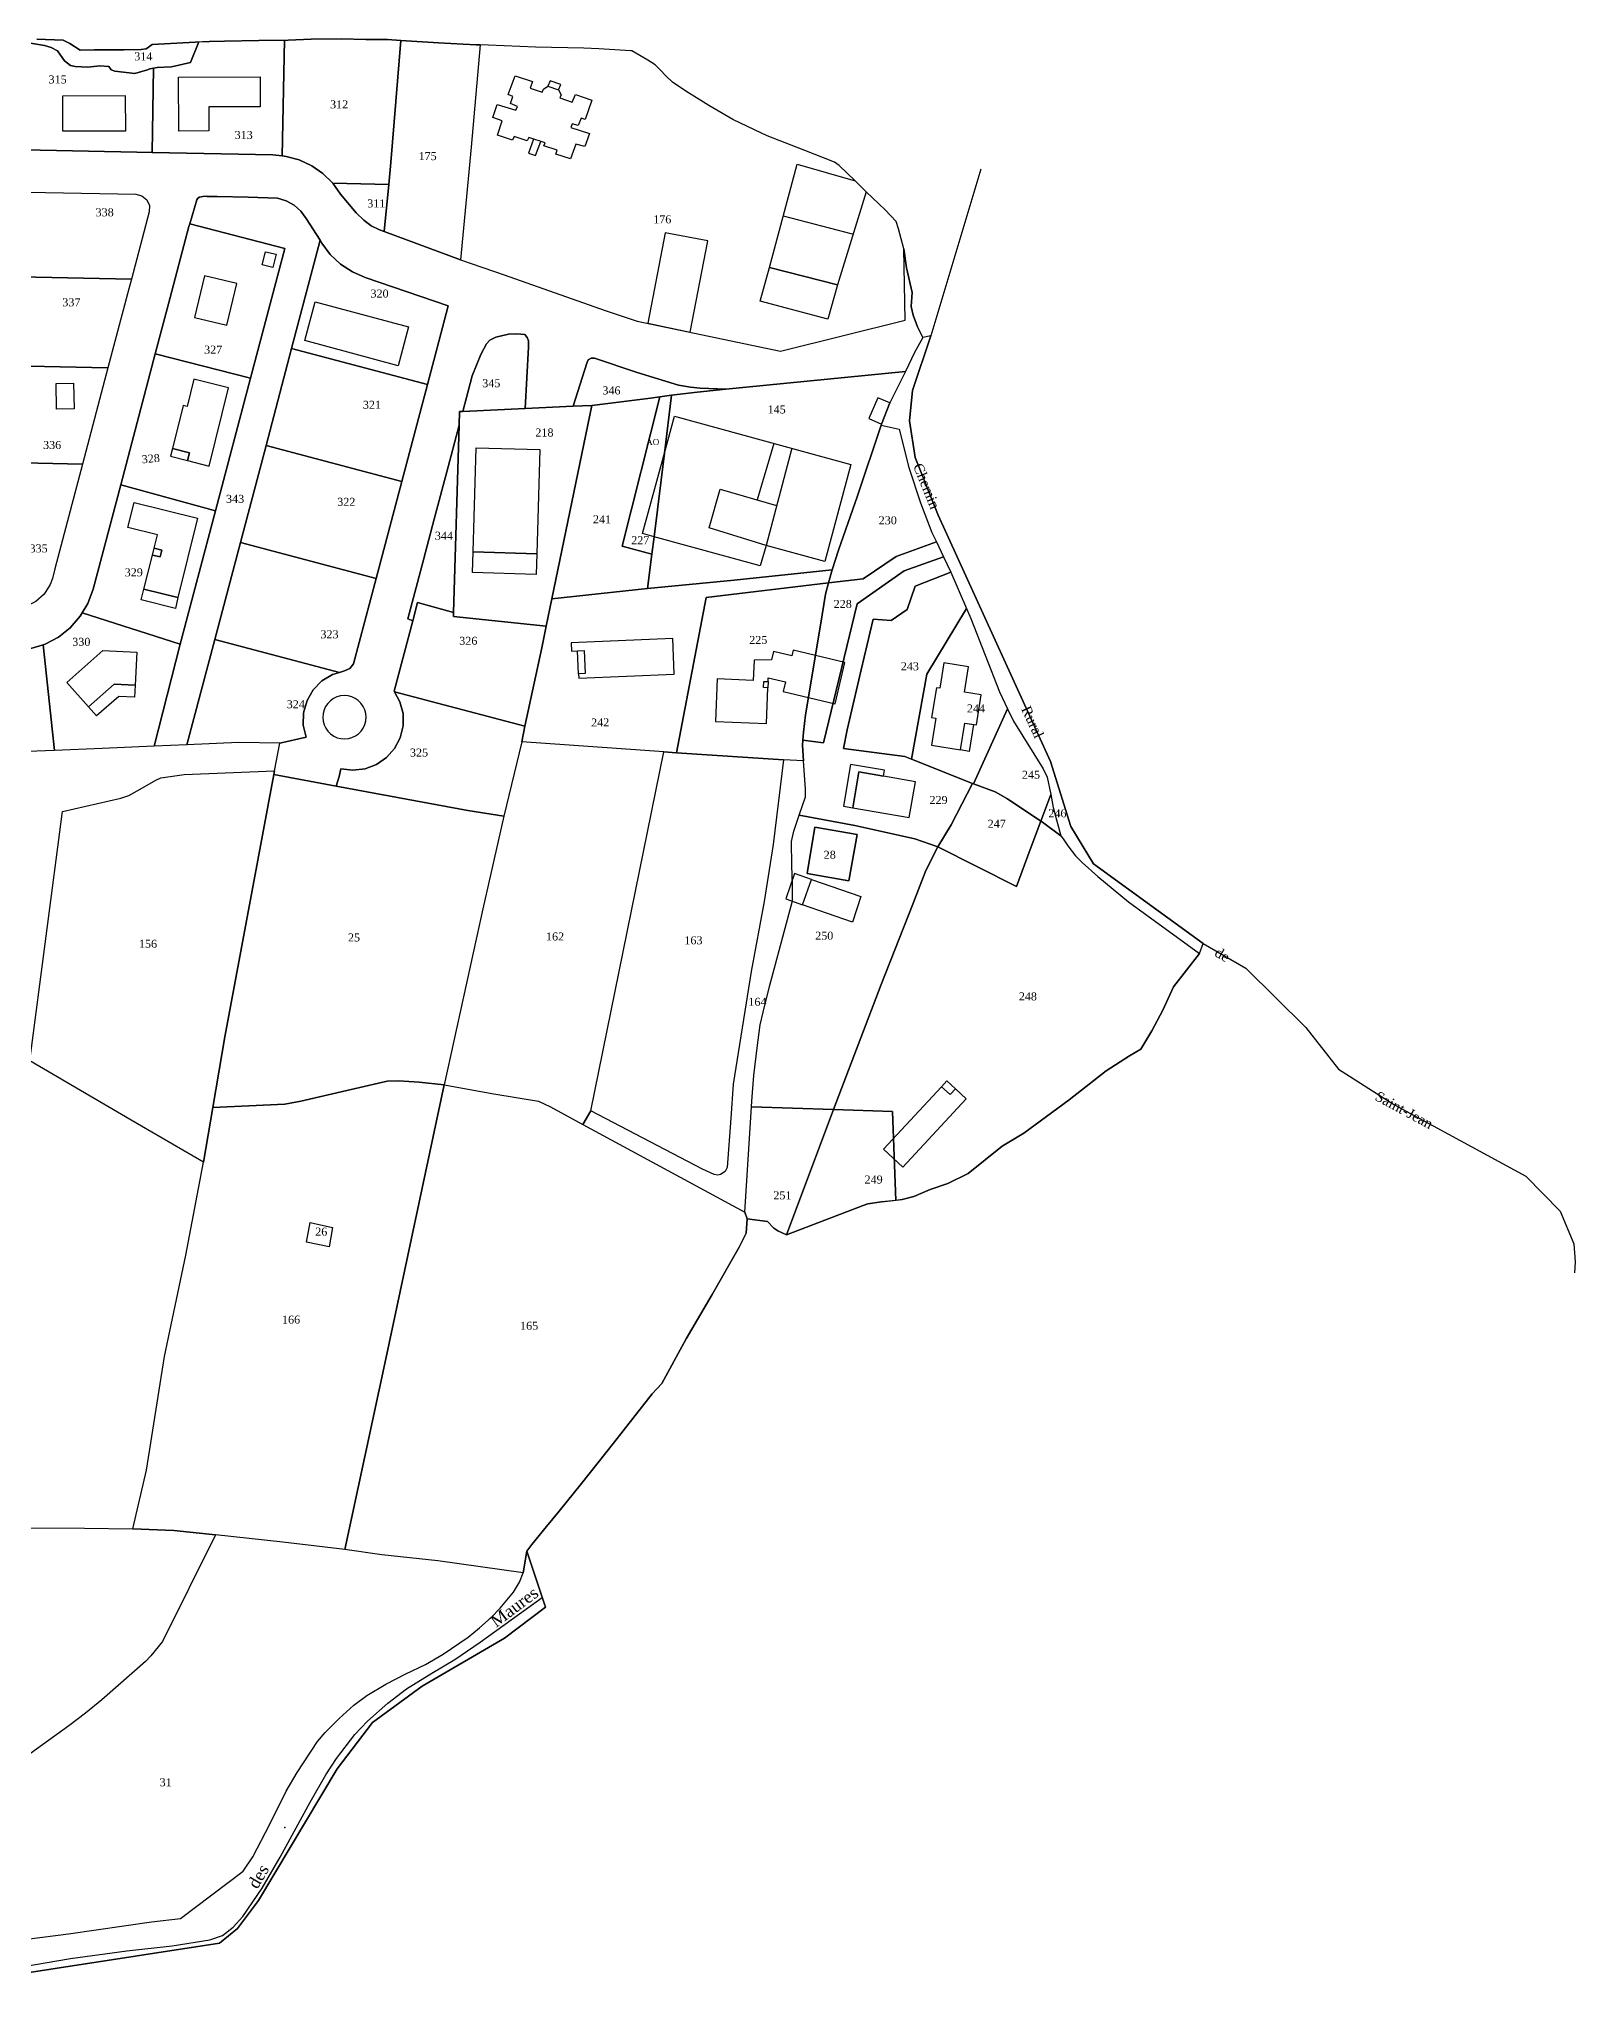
# Model space of a CAD drawing. Extents: x 1208110 to 1209219, y 6152832 to 6153439.
# Drawn here: x 1208834.8 to 1209218.7, y 6152836.2 to 6153321.9 of the extents above; entities that cross this region are included whole.
import ezdxf

# ---------------------------------------------------------------- set-up
doc = ezdxf.new("R2010")
doc.units = 0
doc.linetypes.add('CONTINU', pattern=[0])
doc.layers.get('0').update_dxf_attribs({"linetype": 'CONTINU'})
for name, color, linetype in [('1FLECHEFL', 7, 'CONTINU'), ('1LIEUDIT', 7, 'CONTINU'), ('1PARCELLE', 7, 'CONTINU'), ('1SECTION', 7, 'CONTINU'), ('1SUBDSECT', 7, 'CONTINU'), ('1TRONFLUV', 7, 'CONTINU'), ('1TROUPARCELLE', 7, 'CONTINU'), ('1ZONCOMM', 7, 'CONTINU'), ('3BATIDUR', 7, 'CONTINU'), ('3BATILEGER', 7, 'CONTINU'), ('3FISCLINE', 7, 'CONTINUOUS'), ('3LINEDIVERS', 7, 'CONTINUOUS'), ('3PARCELLETEX', 7, 'CONTINU'), ('3TRONFLUVTEX', 7, 'CONTINU'), ('3ZONCOMMTEX', 7, 'CONTINU')]:
    doc.layers.add(name, color=color, linetype=linetype)
doc.styles.get("Standard").update_dxf_attribs({"font": 'Times New Roman'})

# ---------------------------------------------------------------- blocks, each defined once
blk = doc.blocks.new('FLECHRU1')
blk.add_point((0, 0))

msp = doc.modelspace()

# ---------------------------------------------------------------- linework, layer by layer
at = {"layer": '1LIEUDIT'}
msp.add_lwpolyline([(1208816.57, 6152836.19), (1208879.93, 6152845.94), (1208884.41, 6152849.59), (1208889.66, 6152856.61), (1208909.34, 6152889.47), (1208918.12, 6152901.08), (1208930.56, 6152910.14), (1208951.17, 6152922.2), (1208961.35, 6152929.88), (1208956.73, 6152943.9), (1208957.98, 6152945.61), (1208961.61, 6152950.11), (1208964.77, 6152953.89), (1208970.34, 6152960.79), (1208978.38, 6152970.89), (1208988.03, 6152983.24), (1208990.41, 6152985.84), (1208996.5, 6152996.96), (1209003.02, 6153008.03), (1209009.78, 6153019.9), (1209011.55, 6153023.41), (1209011.79, 6153026.98), (1209016.86, 6153026.34), (1209018.45, 6153024.62), (1209019.4, 6153023.95), (1209021.58, 6153022.98), (1209040.73, 6153030.32), (1209041.95, 6153030.69), (1209045.31, 6153031.19), (1209050.53, 6153031.77), (1209053.39, 6153032.56), (1209057.49, 6153034.28), (1209061.9, 6153035.77), (1209066.97, 6153038.32), (1209075.54, 6153045.1), (1209080.95, 6153048.35), (1209092.24, 6153056.7), (1209101.49, 6153063.93), (1209107.31, 6153067.67), (1209110.13, 6153069.34), (1209112.9, 6153073.95), (1209115.61, 6153079.1), (1209118.32, 6153084.99), (1209124.8, 6153093.3), (1209125.76, 6153095.78), (1209098.36, 6153115.66), (1209092.64, 6153125.06), (1209087.57, 6153141.29), (1209059.51, 6153202.87), (1209053.73, 6153217.22), (1209052.31, 6153226.41), (1209053.06, 6153234.04), (1209057.68, 6153247.69), (1209055.64, 6153247.23), (1209054.35, 6153249.91), (1209053.25, 6153252.82), (1209052.8, 6153255.03), (1209053.04, 6153258.5), (1209051.6, 6153264.65), (1209050.93, 6153269.42), (1209049.59, 6153274.42), (1209049.04, 6153276.27), (1209046.25, 6153279.18), (1209041.55, 6153283.69), (1209038.78, 6153286.38), (1209034.75, 6153290.23), (1209033.62, 6153291.09), (1209025.75, 6153294.12), (1209016.74, 6153297.67), (1209013.57, 6153299.13), (1209008.18, 6153301.76), (1209002.19, 6153305.22), (1208996.44, 6153308.81), (1208993.15, 6153311.06), (1208991.41, 6153312.68), (1208990.11, 6153314.09), (1208988.77, 6153315.37), (1208986.92, 6153316.57), (1208982.95, 6153318.94), (1208982.72, 6153318.94), (1208974.69, 6153319.42), (1208971, 6153319.54), (1208958.91, 6153319.84), (1208947.14, 6153320.28), (1208945.04, 6153320.36), (1208944.04, 6153320.4), (1208940.8, 6153320.55), (1208934.68, 6153320.89), (1208925.26, 6153321.52), (1208921.91, 6153321.76), (1208916.44, 6153321.77), (1208910.36, 6153321.89), (1208902.79, 6153321.79), (1208897.1, 6153321.6), (1208889.74, 6153321.45), (1208881.15, 6153321.33), (1208877.45, 6153321.25), (1208873.86, 6153321.09), (1208863.12, 6153320.49), (1208861.57, 6153319.37), (1208860.35, 6153319.24), (1208855.97, 6153319.14), (1208848.69, 6153319.12), (1208845.09, 6153319.1), (1208842.55, 6153320.71), (1208840.84, 6153321.58), (1208834.25, 6153321.78)], dxfattribs=at)
at = {"layer": '1PARCELLE'}
for points in [[(1208859.23, 6153293.57), (1208831.13, 6153294.14), (1208831.69, 6153320.94), (1208836.14, 6153320.25), (1208837.84, 6153319.74), (1208839.4, 6153318.89), (1208840.76, 6153316.99), (1208841.2, 6153316.36), (1208842.66, 6153315.25), (1208843.88, 6153315), (1208846.99, 6153314.84), (1208849.97, 6153315.17), (1208852.28, 6153315), (1208852.85, 6153314.18), (1208853.78, 6153313.8), (1208858.72, 6153313.26), (1208861.96, 6153314.16), (1208862.54, 6153314.36), (1208863.43, 6153314.55), (1208863.08, 6153293.49), (1208859.23, 6153293.57)], [(1208874.79, 6153321.13), (1208877.45, 6153321.25), (1208881.15, 6153321.33), (1208889.74, 6153321.45), (1208896.14, 6153321.58), (1208895.54, 6153292.64), (1208893.2, 6153292.87), (1208863.08, 6153293.49), (1208863.43, 6153314.55), (1208864.35, 6153314.73), (1208867.92, 6153314.92), (1208872.7, 6153315.97), (1208874.79, 6153321.13)], [(1208896.14, 6153321.58), (1208897.1, 6153321.6), (1208902.79, 6153321.79), (1208910.36, 6153321.89), (1208916.44, 6153321.77), (1208921.91, 6153321.76), (1208925.26, 6153321.52), (1208922.74, 6153291.01), (1208922.21, 6153285.49), (1208908.25, 6153285.82), (1208905.74, 6153288.26), (1208902.95, 6153290.19), (1208899.86, 6153291.62), (1208896.58, 6153292.52), (1208895.54, 6153292.64), (1208896.14, 6153321.58)], [(1208945.04, 6153320.36), (1208942.83, 6153294.81), (1208940.18, 6153266.67), (1208921.08, 6153273.72), (1208922.21, 6153285.49), (1208922.74, 6153291.01), (1208925.26, 6153321.52), (1208934.68, 6153320.89), (1208940.8, 6153320.55), (1208944.04, 6153320.4), (1208945.04, 6153320.36)], [(1208945.04, 6153320.36), (1208942.83, 6153294.81), (1208940.18, 6153266.67), (1208951.07, 6153262.91), (1208976.27, 6153254.03), (1208984.27, 6153251.37), (1209020.1, 6153243.85), (1209051.27, 6153251.61), (1209050.93, 6153269.42), (1209049.59, 6153274.42), (1209049.04, 6153276.27), (1209046.25, 6153279.18), (1209041.55, 6153283.69), (1209038.78, 6153286.38), (1209034.75, 6153290.23), (1209033.62, 6153291.09), (1209025.75, 6153294.12), (1209016.74, 6153297.67), (1209013.57, 6153299.13), (1209008.18, 6153301.76), (1209002.19, 6153305.22), (1208996.44, 6153308.81), (1208993.15, 6153311.06), (1208991.41, 6153312.68), (1208990.11, 6153314.09), (1208988.77, 6153315.37), (1208986.92, 6153316.57), (1208982.95, 6153318.94), (1208982.72, 6153318.94), (1208974.69, 6153319.42), (1208971, 6153319.54), (1208958.91, 6153319.84), (1208947.14, 6153320.28), (1208945.04, 6153320.36)], [(1208922.21, 6153285.49), (1208921.08, 6153273.72), (1208919.87, 6153274.14), (1208917.8, 6153275.13), (1208916, 6153276.56), (1208914.03, 6153278.43), (1208910.15, 6153283.08), (1208908.25, 6153285.82), (1208922.21, 6153285.49)], [(1208827.35, 6153283.69), (1208859.01, 6153283.04), (1208860.54, 6153282.66), (1208861.75, 6153281.64), (1208862.39, 6153280.2), (1208862.34, 6153278.63), (1208857.9, 6153261.82), (1208821.92, 6153262.55), (1208827.35, 6153283.69)], [(1208871.76, 6153145.44), (1208863.56, 6153145.09), (1208870.12, 6153170.59), (1208878.92, 6153203.95), (1208887.68, 6153237.07), (1208896.2, 6153269.51), (1208872.48, 6153275.66), (1208874.26, 6153281.69), (1208874.49, 6153282.1), (1208874.9, 6153282.32), (1208875.75, 6153282.51), (1208876.76, 6153282.54), (1208876.86, 6153282.53), (1208879.36, 6153282.48), (1208887.11, 6153282.31), (1208894.39, 6153282.1), (1208896.56, 6153281.43), (1208898.54, 6153280.33), (1208900.24, 6153278.84), (1208901.6, 6153277.02), (1208905.05, 6153271.55), (1208897.94, 6153244.49), (1208891.55, 6153220.29), (1208885.13, 6153196.03), (1208878.72, 6153171.78), (1208871.76, 6153145.44)], [(1208872.27, 6153274.98), (1208872.48, 6153275.66), (1208896.2, 6153269.51), (1208887.68, 6153237.07), (1208863.87, 6153243.2), (1208867.16, 6153255.68), (1208872.27, 6153274.98)], [(1208934.7, 6153246.22), (1208931.88, 6153235.53), (1208897.94, 6153244.49), (1208905.05, 6153271.55), (1208905.49, 6153270.85), (1208907.61, 6153268.01), (1208910.17, 6153265.6), (1208913.12, 6153263.64), (1208916.35, 6153262.23), (1208937.07, 6153255.2), (1208934.7, 6153246.22)], [(1208857.9, 6153261.82), (1208857.26, 6153259.41), (1208852.04, 6153239.67), (1208816.3, 6153240.41), (1208821.21, 6153259.65), (1208821.92, 6153262.55), (1208857.9, 6153261.82)], [(1208956.31, 6153229.51), (1208940.7, 6153228.79), (1208943.08, 6153237.67), (1208945.22, 6153243.01), (1208946.6, 6153245.66), (1208947.51, 6153246.57), (1208948.99, 6153247.31), (1208952.1, 6153248.07), (1208954.18, 6153248.17), (1208956.25, 6153247.96), (1208956.77, 6153247.23), (1208957.1, 6153246.39), (1208957.15, 6153244.87), (1208956.31, 6153229.51)], [(1208855.22, 6153210.43), (1208863.87, 6153243.2), (1208887.68, 6153237.07), (1208878.92, 6153203.95), (1208855.22, 6153210.43)], [(1208931.88, 6153235.53), (1208925.47, 6153211.28), (1208891.55, 6153220.29), (1208897.94, 6153244.49), (1208931.88, 6153235.53)], [(1209006.41, 6153234.3), (1208999.29, 6153233.6), (1208992.9, 6153232.82), (1208989.92, 6153232.39), (1208987.61, 6153232.07), (1208972.93, 6153230.28), (1208968.29, 6153230.07), (1208971.68, 6153240.85), (1208972.04, 6153241.64), (1208972.76, 6153242.1), (1208973.63, 6153242.11), (1208984.29, 6153238.48), (1208994.58, 6153235.34), (1208997.61, 6153234.84), (1209000.07, 6153234.62), (1209006.41, 6153234.3)], [(1208852.04, 6153239.67), (1208845.7, 6153215.62), (1208815.84, 6153216.22), (1208814.93, 6153223.75), (1208814.64, 6153233.98), (1208816.3, 6153240.41), (1208852.04, 6153239.67)], [(1208992.9, 6153232.82), (1208999.29, 6153233.6), (1209006.41, 6153234.3), (1209051.34, 6153238.79), (1209047.4, 6153230.89), (1209045.31, 6153225.58), (1209045.29, 6153225.33), (1209039.38, 6153207.7), (1209034.6, 6153194.08), (1209033.02, 6153189.15), (1209008.55, 6153186.58), (1208986.88, 6153184.5), (1208987.96, 6153193.09), (1208988.5, 6153197.46), (1208991.1, 6153218.36), (1208992.9, 6153232.82)], [(1208962.96, 6153181.93), (1208972.93, 6153230.28), (1208987.61, 6153232.07), (1208989.92, 6153232.39), (1208980.55, 6153195.13), (1208987.96, 6153193.09), (1208986.88, 6153184.5), (1208962.96, 6153181.93)], [(1208989.92, 6153232.39), (1208992.9, 6153232.82), (1208991.1, 6153218.36), (1208988.5, 6153197.46), (1208987.96, 6153193.09), (1208980.55, 6153195.13), (1208989.92, 6153232.39)], [(1208972.93, 6153230.28), (1208962.96, 6153181.93), (1208961.55, 6153175.1), (1208938.36, 6153177.52), (1208938.4, 6153178.52), (1208939.78, 6153225.33), (1208939.88, 6153228.75), (1208940.7, 6153228.79), (1208956.31, 6153229.51), (1208968.29, 6153230.07), (1208972.93, 6153230.28)], [(1208939.78, 6153225.33), (1208938.4, 6153178.52), (1208929.41, 6153181.02), (1208928.19, 6153176.43), (1208926.99, 6153176.96), (1208930.44, 6153190.1), (1208933.57, 6153201.83), (1208937.02, 6153214.9), (1208939.78, 6153225.33)], [(1209032.14, 6153185.91), (1209033.02, 6153189.15), (1209034.6, 6153194.08), (1209039.38, 6153207.7), (1209045.29, 6153225.33), (1209049.77, 6153224.35), (1209052.2, 6153214.78), (1209055.08, 6153205.9), (1209057.95, 6153198.53), (1209059.06, 6153196.22), (1209048.97, 6153192.52), (1209040.79, 6153186.95), (1209032.14, 6153185.91)], [(1208925.47, 6153211.28), (1208919.07, 6153187.05), (1208885.13, 6153196.03), (1208891.55, 6153220.29), (1208925.47, 6153211.28)], [(1208845.7, 6153215.62), (1208838.78, 6153189.41), (1208838.15, 6153187.04), (1208837.61, 6153185.51), (1208836.12, 6153183.13), (1208834.02, 6153181.25), (1208831.49, 6153180.04), (1208828.72, 6153179.57), (1208820.57, 6153179.36), (1208816.68, 6153209.7), (1208815.84, 6153216.22), (1208845.7, 6153215.62)], [(1208848.33, 6153184.35), (1208855.22, 6153210.43), (1208878.92, 6153203.95), (1208870.12, 6153170.59), (1208845.61, 6153178.4), (1208847.03, 6153180.8), (1208848.33, 6153184.35)], [(1208911.17, 6153163.96), (1208909.89, 6153163.56), (1208878.72, 6153171.78), (1208885.13, 6153196.03), (1208919.07, 6153187.05), (1208913.43, 6153165.71), (1208912.51, 6153164.56), (1208911.17, 6153163.96)], [(1209025.71, 6153146.61), (1209025.83, 6153148.57), (1209026.37, 6153152.9), (1209030.08, 6153175.36), (1209031.37, 6153183.08), (1209032.14, 6153185.91), (1209040.79, 6153186.95), (1209048.97, 6153192.52), (1209059.06, 6153196.22), (1209060.88, 6153192.39), (1209051.04, 6153188.95), (1209039.28, 6153180.7), (1209030.88, 6153145.93), (1209025.71, 6153146.61)], [(1208990.91, 6153143.67), (1208955.43, 6153146.17), (1208956.25, 6153150.07), (1208960.44, 6153169.69), (1208961.55, 6153175.1), (1208962.96, 6153181.93), (1208986.88, 6153184.5), (1209008.55, 6153186.58), (1209033.02, 6153189.15), (1209032.14, 6153185.91), (1209001.53, 6153182.24), (1208994.14, 6153143.46), (1208990.91, 6153143.67)], [(1209053.66, 6153121.91), (1209038.64, 6153125.25), (1209024.73, 6153127.9), (1209026.33, 6153132.42), (1209026.35, 6153134.39), (1209025.86, 6153141.4), (1209025.64, 6153145.33), (1209025.71, 6153146.61), (1209030.88, 6153145.93), (1209039.28, 6153180.7), (1209051.04, 6153188.95), (1209060.88, 6153192.39), (1209062.71, 6153188.57), (1209053.78, 6153185.09), (1209051.72, 6153179.24), (1209047.76, 6153176.48), (1209043.29, 6153176.82), (1209040.28, 6153164.22), (1209036.78, 6153149.17), (1209035.81, 6153144.55), (1209051.16, 6153142.53), (1209052.86, 6153141.85), (1209068.08, 6153135.8), (1209062.75, 6153125.46), (1209059.43, 6153119.95), (1209053.66, 6153121.91)], [(1209052.86, 6153141.85), (1209051.16, 6153142.53), (1209035.81, 6153144.55), (1209036.78, 6153149.17), (1209040.28, 6153164.22), (1209043.29, 6153176.82), (1209047.76, 6153176.48), (1209051.72, 6153179.24), (1209053.78, 6153185.09), (1209062.71, 6153188.57), (1209066.61, 6153179.55), (1209056.66, 6153163.07), (1209052.86, 6153141.85)], [(1209032.14, 6153185.91), (1209031.37, 6153183.08), (1209030.08, 6153175.36), (1209026.37, 6153152.9), (1209025.83, 6153148.57), (1209025.71, 6153146.61), (1209025.64, 6153145.33), (1209025.86, 6153141.4), (1209020.86, 6153141.68), (1208994.14, 6153143.46), (1209001.53, 6153182.24), (1209032.14, 6153185.91)], [(1208863.56, 6153145.09), (1208850.61, 6153144.55), (1208838.72, 6153144.05), (1208835.86, 6153170.46), (1208836.35, 6153170.61), (1208839.68, 6153172.37), (1208842.63, 6153174.71), (1208845.12, 6153177.56), (1208845.61, 6153178.4), (1208870.12, 6153170.59), (1208863.56, 6153145.09)], [(1208938.4, 6153178.52), (1208938.36, 6153177.52), (1208961.55, 6153175.1), (1208960.44, 6153169.69), (1208956.25, 6153150.07), (1208923.65, 6153158.7), (1208923.56, 6153158.88), (1208928.19, 6153176.43), (1208929.41, 6153181.02), (1208938.4, 6153178.52)], [(1209068.3, 6153135.71), (1209068.08, 6153135.8), (1209052.86, 6153141.85), (1209056.66, 6153163.07), (1209066.61, 6153179.55), (1209067.7, 6153177.02), (1209074.87, 6153158.65), (1209076.84, 6153154.45), (1209068.3, 6153135.71)], [(1208838.72, 6153144.05), (1208831.99, 6153143.77), (1208805.45, 6153142.65), (1208797.68, 6153168.21), (1208828.99, 6153169.04), (1208832.74, 6153169.49), (1208835.86, 6153170.46), (1208838.72, 6153144.05)], [(1208894.96, 6153145.88), (1208884.78, 6153145.99), (1208871.76, 6153145.44), (1208878.72, 6153171.78), (1208909.89, 6153163.56), (1208908.19, 6153163.04), (1208905.52, 6153161.41), (1208903.34, 6153159.18), (1208901.79, 6153156.48), (1208900.94, 6153153.48), (1208900.86, 6153150.35), (1208901.56, 6153147.32), (1208894.96, 6153145.88)], [(1208941.99, 6153129.03), (1208909.09, 6153135.11), (1208909.78, 6153137.53), (1208910.26, 6153139.46), (1208913.27, 6153139.07), (1208916.31, 6153139.43), (1208919.15, 6153140.51), (1208921.67, 6153142.24), (1208923.68, 6153144.52), (1208925.08, 6153147.23), (1208925.8, 6153150.2), (1208925.77, 6153153.24), (1208925.01, 6153156.19), (1208923.65, 6153158.7), (1208956.25, 6153150.07), (1208955.43, 6153146.17), (1208950.99, 6153127.57), (1208941.99, 6153129.03)], [(1209085.14, 6153126.37), (1209076.86, 6153131.93), (1209073.76, 6153133.66), (1209068.3, 6153135.71), (1209076.84, 6153154.45), (1209078.3, 6153151.33), (1209085.78, 6153139.47), (1209086.78, 6153137.33), (1209087.62, 6153133.05), (1209085.14, 6153126.37)], [(1208936.06, 6153060.47), (1208948.43, 6153058.25), (1208959.67, 6153056.39), (1208962.63, 6153054.97), (1208970.7, 6153050.53), (1208972.72, 6153054), (1208990.91, 6153143.67), (1208955.43, 6153146.17), (1208950.99, 6153127.57), (1208945.73, 6153104.43), (1208936.06, 6153060.47)], [(1208970.7, 6153050.53), (1209011.22, 6153028.66), (1209012.86, 6153054.96), (1209012.94, 6153056.35), (1209013.45, 6153062.8), (1209014.27, 6153069.75), (1209015.03, 6153075.45), (1209015.74, 6153078.6), (1209017.32, 6153085.04), (1209023.1, 6153106.42), (1209023.12, 6153110.51), (1209022.91, 6153115.31), (1209022.85, 6153121.26), (1209023.42, 6153123.86), (1209024.73, 6153127.9), (1209026.33, 6153132.42), (1209026.35, 6153134.39), (1209025.86, 6153141.4), (1209020.86, 6153141.68), (1209018.25, 6153120.49), (1209016.02, 6153106.32), (1209012.75, 6153088.78), (1209008.29, 6153060.66), (1209007.72, 6153052.14), (1209006.81, 6153039.81), (1209006.29, 6153038.83), (1209005.08, 6153038.07), (1209004.48, 6153037.9), (1209003.55, 6153038.01), (1209000.65, 6153039.37), (1208972.72, 6153054), (1208970.7, 6153050.53)], [(1208990.91, 6153143.67), (1208994.14, 6153143.46), (1209020.86, 6153141.68), (1209018.25, 6153120.49), (1209016.02, 6153106.32), (1209012.75, 6153088.78), (1209008.29, 6153060.66), (1209007.72, 6153052.14), (1209006.81, 6153039.81), (1209006.29, 6153038.83), (1209005.08, 6153038.07), (1209004.48, 6153037.9), (1209003.55, 6153038.01), (1209000.65, 6153039.37), (1208972.72, 6153054), (1208990.91, 6153143.67)], [(1208893.63, 6153138.91), (1208893.49, 6153138), (1208881.25, 6153072.42), (1208878.21, 6153054.8), (1208875.93, 6153041.17), (1208857.87, 6153051.63), (1208832.53, 6153066.44), (1208840.68, 6153128.79), (1208855.25, 6153132.15), (1208857.23, 6153132.75), (1208860.05, 6153134.32), (1208864.04, 6153136.62), (1208865.26, 6153137.2), (1208871.07, 6153138.04), (1208893.63, 6153138.91)], [(1208936.06, 6153060.47), (1208929.79, 6153061.12), (1208924.67, 6153061.46), (1208921.81, 6153061.37), (1208913.86, 6153059.51), (1208900.2, 6153056.34), (1208896.21, 6153055.61), (1208878.21, 6153054.8), (1208881.25, 6153072.42), (1208893.49, 6153138), (1208909.09, 6153135.11), (1208941.99, 6153129.03), (1208950.99, 6153127.57), (1208945.73, 6153104.43), (1208936.06, 6153060.47)], [(1209059.43, 6153119.95), (1209062.75, 6153125.46), (1209068.08, 6153135.8), (1209068.3, 6153135.71), (1209073.76, 6153133.66), (1209076.86, 6153131.93), (1209085.14, 6153126.37), (1209082.48, 6153119.24), (1209079.06, 6153110.06), (1209059.43, 6153119.95)], [(1209085.56, 6153126.09), (1209085.14, 6153126.37), (1209087.62, 6153133.05), (1209088.27, 6153129.75), (1209090.17, 6153122.68), (1209085.56, 6153126.09)], [(1209012.86, 6153054.96), (1209012.94, 6153056.35), (1209013.45, 6153062.8), (1209014.27, 6153069.75), (1209015.03, 6153075.45), (1209015.74, 6153078.6), (1209017.32, 6153085.04), (1209023.1, 6153106.42), (1209023.12, 6153110.51), (1209022.91, 6153115.31), (1209022.85, 6153121.26), (1209023.42, 6153123.86), (1209024.73, 6153127.9), (1209038.64, 6153125.25), (1209053.66, 6153121.91), (1209059.43, 6153119.95), (1209056.42, 6153114.06), (1209053.19, 6153105.63), (1209045.22, 6153085.58), (1209033.39, 6153054.26), (1209012.86, 6153054.96)], [(1209028.67, 6153124.87), (1209026.78, 6153113.3), (1209037.2, 6153111.47), (1209039.26, 6153123.01), (1209028.67, 6153124.87)], [(1209033.39, 6153054.26), (1209045.22, 6153085.58), (1209053.19, 6153105.63), (1209056.42, 6153114.06), (1209059.43, 6153119.95), (1209079.06, 6153110.06), (1209082.48, 6153119.24), (1209085.14, 6153126.37), (1209085.56, 6153126.09), (1209090.17, 6153122.68), (1209090.76, 6153121.91), (1209091.89, 6153120.18), (1209093.83, 6153117.66), (1209095.48, 6153116.02), (1209099.41, 6153112.51), (1209107.09, 6153106.23), (1209124.8, 6153093.3), (1209118.32, 6153084.99), (1209115.61, 6153079.1), (1209112.9, 6153073.95), (1209110.13, 6153069.34), (1209107.31, 6153067.67), (1209101.49, 6153063.93), (1209092.24, 6153056.7), (1209080.95, 6153048.35), (1209075.54, 6153045.1), (1209066.97, 6153038.32), (1209061.9, 6153035.77), (1209057.49, 6153034.28), (1209053.39, 6153032.56), (1209050.53, 6153031.77), (1209048.95, 6153031.59), (1209048.07, 6153053.76), (1209033.39, 6153054.26)], [(1208895.77, 6152946.16), (1208878.89, 6152948.01), (1208868.5, 6152949.07), (1208858.29, 6152949.51), (1208861.64, 6152964.18), (1208866.19, 6152992.59), (1208871.51, 6153017.87), (1208875.93, 6153041.17), (1208878.21, 6153054.8), (1208896.21, 6153055.61), (1208900.2, 6153056.34), (1208913.86, 6153059.51), (1208921.81, 6153061.37), (1208924.67, 6153061.46), (1208929.79, 6153061.12), (1208936.06, 6153060.47), (1208921.48, 6152991.99), (1208911.2, 6152944.35), (1208895.77, 6152946.16)], [(1208955.82, 6152938.53), (1208934.5, 6152941.48), (1208920.47, 6152943), (1208911.2, 6152944.35), (1208921.48, 6152991.99), (1208936.06, 6153060.47), (1208948.43, 6153058.25), (1208959.67, 6153056.39), (1208962.63, 6153054.97), (1208970.7, 6153050.53), (1209011.22, 6153028.66), (1209011.79, 6153026.98), (1209011.55, 6153023.41), (1209009.78, 6153019.9), (1209003.02, 6153008.03), (1208996.5, 6152996.96), (1208990.41, 6152985.84), (1208988.03, 6152983.24), (1208978.38, 6152970.89), (1208970.34, 6152960.79), (1208964.77, 6152953.89), (1208961.61, 6152950.11), (1208957.98, 6152945.61), (1208956.73, 6152943.9), (1208955.82, 6152938.53)], [(1209019.4, 6153023.95), (1209018.45, 6153024.62), (1209016.86, 6153026.34), (1209011.79, 6153026.98), (1209011.22, 6153028.66), (1209012.86, 6153054.96), (1209033.39, 6153054.26), (1209021.58, 6153022.98), (1209019.4, 6153023.95)], [(1209048.95, 6153031.59), (1209045.31, 6153031.19), (1209041.95, 6153030.69), (1209040.73, 6153030.32), (1209021.58, 6153022.98), (1209033.39, 6153054.26), (1209048.07, 6153053.76), (1209048.95, 6153031.59)], [(1208907.31, 6153019.96), (1208901.66, 6153021.11), (1208902.56, 6153026.09), (1208908.19, 6153024.84), (1208907.31, 6153019.96)]]:
    msp.add_lwpolyline(points, close=True, dxfattribs=at)
for points in [[(1208834.25, 6153321.78), (1208840.84, 6153321.58), (1208842.55, 6153320.71), (1208845.09, 6153319.1), (1208848.69, 6153319.12), (1208855.97, 6153319.14), (1208860.35, 6153319.24), (1208861.57, 6153319.37), (1208863.12, 6153320.49), (1208873.86, 6153321.09), (1208874.79, 6153321.13), (1208872.7, 6153315.97), (1208867.92, 6153314.92), (1208864.35, 6153314.73), (1208863.43, 6153314.55), (1208862.54, 6153314.36), (1208861.96, 6153314.16), (1208858.72, 6153313.26), (1208853.78, 6153313.8), (1208852.85, 6153314.18), (1208852.28, 6153315), (1208849.97, 6153315.17), (1208846.99, 6153314.84), (1208843.88, 6153315), (1208842.66, 6153315.25), (1208841.2, 6153316.36), (1208840.76, 6153316.99), (1208839.4, 6153318.89), (1208837.84, 6153319.74), (1208836.14, 6153320.25), (1208831.69, 6153320.94)], [(1208831.13, 6153294.14), (1208859.23, 6153293.57), (1208863.08, 6153293.49), (1208893.2, 6153292.87), (1208895.54, 6153292.64), (1208896.58, 6153292.52), (1208899.86, 6153291.62), (1208902.95, 6153290.19), (1208905.74, 6153288.26), (1208908.25, 6153285.82), (1208910.15, 6153283.08), (1208914.03, 6153278.43), (1208916, 6153276.56), (1208917.8, 6153275.13), (1208919.87, 6153274.14), (1208921.08, 6153273.72), (1208940.18, 6153266.67), (1208951.07, 6153262.91), (1208976.27, 6153254.03), (1208984.27, 6153251.37), (1209020.1, 6153243.85), (1209051.27, 6153251.61), (1209050.93, 6153269.42), (1209051.6, 6153264.65), (1209053.04, 6153258.5), (1209052.8, 6153255.03), (1209053.25, 6153252.82), (1209054.35, 6153249.91), (1209055.64, 6153247.23), (1209053.61, 6153243.47), (1209051.34, 6153238.79), (1209006.41, 6153234.3), (1209000.07, 6153234.62), (1208997.61, 6153234.84), (1208994.58, 6153235.34), (1208984.29, 6153238.48), (1208973.63, 6153242.11), (1208972.76, 6153242.1), (1208972.04, 6153241.64), (1208971.68, 6153240.85), (1208968.29, 6153230.07), (1208956.31, 6153229.51), (1208957.15, 6153244.87), (1208957.1, 6153246.39), (1208956.77, 6153247.23), (1208956.25, 6153247.96), (1208954.18, 6153248.17), (1208952.1, 6153248.07), (1208948.99, 6153247.31), (1208947.51, 6153246.57), (1208946.6, 6153245.66), (1208945.22, 6153243.01), (1208943.08, 6153237.67), (1208940.7, 6153228.79), (1208939.88, 6153228.75), (1208939.78, 6153225.33), (1208937.02, 6153214.9), (1208933.57, 6153201.83), (1208930.44, 6153190.1), (1208926.99, 6153176.96), (1208928.19, 6153176.43), (1208923.56, 6153158.88), (1208923.65, 6153158.7), (1208925.01, 6153156.19), (1208925.77, 6153153.24), (1208925.8, 6153150.2), (1208925.08, 6153147.23), (1208923.68, 6153144.52), (1208921.67, 6153142.24), (1208919.15, 6153140.51), (1208916.31, 6153139.43), (1208913.27, 6153139.07), (1208910.26, 6153139.46), (1208909.78, 6153137.53), (1208909.09, 6153135.11), (1208909.09, 6153135.11), (1208893.49, 6153138), (1208893.63, 6153138.91), (1208894.96, 6153145.88), (1208901.56, 6153147.32), (1208900.86, 6153150.35), (1208900.94, 6153153.48), (1208901.79, 6153156.48), (1208903.34, 6153159.18), (1208905.52, 6153161.41), (1208908.19, 6153163.04), (1208909.89, 6153163.56), (1208911.17, 6153163.96), (1208912.51, 6153164.56), (1208913.43, 6153165.71), (1208919.07, 6153187.05), (1208925.47, 6153211.28), (1208931.88, 6153235.53), (1208934.7, 6153246.22), (1208937.07, 6153255.2), (1208916.35, 6153262.23), (1208913.12, 6153263.64), (1208910.17, 6153265.6), (1208907.61, 6153268.01), (1208905.49, 6153270.85), (1208905.05, 6153271.55), (1208901.6, 6153277.02), (1208900.24, 6153278.84), (1208898.54, 6153280.33), (1208896.56, 6153281.43), (1208894.39, 6153282.1), (1208887.11, 6153282.31), (1208879.36, 6153282.48), (1208876.86, 6153282.53), (1208876.76, 6153282.54), (1208875.75, 6153282.51), (1208874.9, 6153282.32), (1208874.49, 6153282.1), (1208874.26, 6153281.69), (1208872.48, 6153275.66), (1208872.27, 6153274.98), (1208867.16, 6153255.68), (1208863.87, 6153243.2), (1208855.22, 6153210.43), (1208848.33, 6153184.35), (1208847.03, 6153180.8), (1208845.61, 6153178.4), (1208845.12, 6153177.56), (1208842.63, 6153174.71), (1208839.68, 6153172.37), (1208836.35, 6153170.61), (1208835.86, 6153170.46), (1208832.74, 6153169.49)], [(1208829.99, 6152949.7), (1208846.19, 6152949.67), (1208858.29, 6152949.51), (1208861.64, 6152964.18), (1208866.19, 6152992.59), (1208871.51, 6153017.87), (1208875.93, 6153041.17), (1208857.87, 6153051.63), (1208832.53, 6153066.44), (1208840.68, 6153128.79), (1208855.25, 6153132.15), (1208857.23, 6153132.75), (1208860.05, 6153134.32), (1208864.04, 6153136.62), (1208865.26, 6153137.2), (1208871.07, 6153138.04), (1208893.63, 6153138.91), (1208894.96, 6153145.88), (1208884.78, 6153145.99), (1208871.76, 6153145.44), (1208863.56, 6153145.09), (1208850.61, 6153144.55), (1208838.72, 6153144.05), (1208831.99, 6153143.77)], [(1208829.99, 6152949.7), (1208846.19, 6152949.67), (1208858.29, 6152949.51), (1208868.5, 6152949.07), (1208878.89, 6152948.01), (1208865.64, 6152921.31), (1208862.79, 6152917.73), (1208861.44, 6152916.35), (1208850.51, 6152906.75), (1208846.43, 6152903.4), (1208842.29, 6152900.26), (1208829.11, 6152890.72)], [(1208831.76, 6152846.91), (1208842.2, 6152848.3), (1208862.9, 6152851.26), (1208870.2, 6152852.13), (1208885.82, 6152863.91), (1208888.23, 6152867.53), (1208892.45, 6152875.7), (1208896.56, 6152883.96), (1208899.33, 6152888.59), (1208904.41, 6152896.32), (1208906.36, 6152898.6), (1208909.85, 6152902.12), (1208913.5, 6152905.41), (1208916.73, 6152907.87), (1208921.51, 6152910.66), (1208926.47, 6152913.21), (1208931.39, 6152915.58), (1208935.77, 6152918.14), (1208942.09, 6152922.4), (1208944.92, 6152924.71), (1208947.77, 6152927.36), (1208950.05, 6152929.66), (1208953.35, 6152933.64), (1208954.9, 6152936.18), (1208955.82, 6152938.53), (1208955.82, 6152938.53), (1208934.5, 6152941.48), (1208920.47, 6152943), (1208911.2, 6152944.35), (1208895.77, 6152946.16), (1208878.89, 6152948.01), (1208865.64, 6152921.31), (1208862.79, 6152917.73), (1208861.44, 6152916.35), (1208850.51, 6152906.75), (1208846.43, 6152903.4), (1208842.29, 6152900.26), (1208829.11, 6152890.72)]]:
    msp.add_lwpolyline(points, dxfattribs=at)
at = {"layer": '1SECTION'}
msp.add_lwpolyline([(1208816.57, 6152836.19), (1208879.93, 6152845.94), (1208884.41, 6152849.59), (1208889.66, 6152856.61), (1208909.34, 6152889.47), (1208918.12, 6152901.08), (1208930.56, 6152910.14), (1208951.17, 6152922.2), (1208961.35, 6152929.88), (1208956.73, 6152943.9), (1208957.98, 6152945.61), (1208961.61, 6152950.11), (1208964.77, 6152953.89), (1208970.34, 6152960.79), (1208978.38, 6152970.89), (1208988.03, 6152983.24), (1208990.41, 6152985.84), (1208996.5, 6152996.96), (1209003.02, 6153008.03), (1209009.78, 6153019.9), (1209011.55, 6153023.41), (1209011.79, 6153026.98), (1209016.86, 6153026.34), (1209018.45, 6153024.62), (1209019.4, 6153023.95), (1209021.58, 6153022.98), (1209040.73, 6153030.32), (1209041.95, 6153030.69), (1209045.31, 6153031.19), (1209050.53, 6153031.77), (1209053.39, 6153032.56), (1209057.49, 6153034.28), (1209061.9, 6153035.77), (1209066.97, 6153038.32), (1209075.54, 6153045.1), (1209080.95, 6153048.35), (1209092.24, 6153056.7), (1209101.49, 6153063.93), (1209107.31, 6153067.67), (1209110.13, 6153069.34), (1209112.9, 6153073.95), (1209115.61, 6153079.1), (1209118.32, 6153084.99), (1209124.8, 6153093.3), (1209125.76, 6153095.78), (1209098.36, 6153115.66), (1209092.64, 6153125.06), (1209087.57, 6153141.29), (1209059.51, 6153202.87), (1209053.73, 6153217.22), (1209052.31, 6153226.41), (1209053.06, 6153234.04), (1209057.68, 6153247.69), (1209055.64, 6153247.23), (1209054.35, 6153249.91), (1209053.25, 6153252.82), (1209052.8, 6153255.03), (1209053.04, 6153258.5), (1209051.6, 6153264.65), (1209050.93, 6153269.42), (1209049.59, 6153274.42), (1209049.04, 6153276.27), (1209046.25, 6153279.18), (1209041.55, 6153283.69), (1209038.78, 6153286.38), (1209034.75, 6153290.23), (1209033.62, 6153291.09), (1209025.75, 6153294.12), (1209016.74, 6153297.67), (1209013.57, 6153299.13), (1209008.18, 6153301.76), (1209002.19, 6153305.22), (1208996.44, 6153308.81), (1208993.15, 6153311.06), (1208991.41, 6153312.68), (1208990.11, 6153314.09), (1208988.77, 6153315.37), (1208986.92, 6153316.57), (1208982.95, 6153318.94), (1208982.72, 6153318.94), (1208974.69, 6153319.42), (1208971, 6153319.54), (1208958.91, 6153319.84), (1208947.14, 6153320.28), (1208945.04, 6153320.36), (1208944.04, 6153320.4), (1208940.8, 6153320.55), (1208934.68, 6153320.89), (1208925.26, 6153321.52), (1208921.91, 6153321.76), (1208916.44, 6153321.77), (1208910.36, 6153321.89), (1208902.79, 6153321.79), (1208897.1, 6153321.6), (1208889.74, 6153321.45), (1208881.15, 6153321.33), (1208877.45, 6153321.25), (1208873.86, 6153321.09), (1208863.12, 6153320.49), (1208861.57, 6153319.37), (1208860.35, 6153319.24), (1208855.97, 6153319.14), (1208848.69, 6153319.12), (1208845.09, 6153319.1), (1208842.55, 6153320.71), (1208840.84, 6153321.58), (1208834.25, 6153321.78)], dxfattribs=at)
at = {"layer": '1SUBDSECT'}
msp.add_lwpolyline([(1208816.57, 6152836.19), (1208879.93, 6152845.94), (1208884.41, 6152849.59), (1208889.66, 6152856.61), (1208909.34, 6152889.47), (1208918.12, 6152901.08), (1208930.56, 6152910.14), (1208951.17, 6152922.2), (1208961.35, 6152929.88), (1208956.73, 6152943.9), (1208957.98, 6152945.61), (1208961.61, 6152950.11), (1208964.77, 6152953.89), (1208970.34, 6152960.79), (1208978.38, 6152970.89), (1208988.03, 6152983.24), (1208990.41, 6152985.84), (1208996.5, 6152996.96), (1209003.02, 6153008.03), (1209009.78, 6153019.9), (1209011.55, 6153023.41), (1209011.79, 6153026.98), (1209016.86, 6153026.34), (1209018.45, 6153024.62), (1209019.4, 6153023.95), (1209021.58, 6153022.98), (1209040.73, 6153030.32), (1209041.95, 6153030.69), (1209045.31, 6153031.19), (1209050.53, 6153031.77), (1209053.39, 6153032.56), (1209057.49, 6153034.28), (1209061.9, 6153035.77), (1209066.97, 6153038.32), (1209075.54, 6153045.1), (1209080.95, 6153048.35), (1209092.24, 6153056.7), (1209101.49, 6153063.93), (1209107.31, 6153067.67), (1209110.13, 6153069.34), (1209112.9, 6153073.95), (1209115.61, 6153079.1), (1209118.32, 6153084.99), (1209124.8, 6153093.3), (1209125.76, 6153095.78), (1209098.36, 6153115.66), (1209092.64, 6153125.06), (1209087.57, 6153141.29), (1209059.51, 6153202.87), (1209053.73, 6153217.22), (1209052.31, 6153226.41), (1209053.06, 6153234.04), (1209057.68, 6153247.69), (1209055.64, 6153247.23), (1209054.35, 6153249.91), (1209053.25, 6153252.82), (1209052.8, 6153255.03), (1209053.04, 6153258.5), (1209051.6, 6153264.65), (1209050.93, 6153269.42), (1209049.59, 6153274.42), (1209049.04, 6153276.27), (1209046.25, 6153279.18), (1209041.55, 6153283.69), (1209038.78, 6153286.38), (1209034.75, 6153290.23), (1209033.62, 6153291.09), (1209025.75, 6153294.12), (1209016.74, 6153297.67), (1209013.57, 6153299.13), (1209008.18, 6153301.76), (1209002.19, 6153305.22), (1208996.44, 6153308.81), (1208993.15, 6153311.06), (1208991.41, 6153312.68), (1208990.11, 6153314.09), (1208988.77, 6153315.37), (1208986.92, 6153316.57), (1208982.95, 6153318.94), (1208982.72, 6153318.94), (1208974.69, 6153319.42), (1208971, 6153319.54), (1208958.91, 6153319.84), (1208947.14, 6153320.28), (1208945.04, 6153320.36), (1208944.04, 6153320.4), (1208940.8, 6153320.55), (1208934.68, 6153320.89), (1208925.26, 6153321.52), (1208921.91, 6153321.76), (1208916.44, 6153321.77), (1208910.36, 6153321.89), (1208902.79, 6153321.79), (1208897.1, 6153321.6), (1208889.74, 6153321.45), (1208881.15, 6153321.33), (1208877.45, 6153321.25), (1208873.86, 6153321.09), (1208863.12, 6153320.49), (1208861.57, 6153319.37), (1208860.35, 6153319.24), (1208855.97, 6153319.14), (1208848.69, 6153319.12), (1208845.09, 6153319.1), (1208842.55, 6153320.71), (1208840.84, 6153321.58), (1208834.25, 6153321.78)], dxfattribs=at)
at = {"layer": '1TRONFLUV'}
msp.add_lwpolyline([(1208831.76, 6152846.91), (1208842.2, 6152848.3), (1208862.9, 6152851.26), (1208870.2, 6152852.13), (1208885.82, 6152863.91), (1208888.23, 6152867.53), (1208892.45, 6152875.7), (1208896.56, 6152883.96), (1208899.33, 6152888.59), (1208904.41, 6152896.32), (1208906.36, 6152898.6), (1208909.85, 6152902.12), (1208913.5, 6152905.41), (1208916.73, 6152907.87), (1208921.51, 6152910.66), (1208926.47, 6152913.21), (1208931.39, 6152915.58), (1208935.77, 6152918.14), (1208942.09, 6152922.4), (1208944.92, 6152924.71), (1208947.77, 6152927.36), (1208950.05, 6152929.66), (1208953.35, 6152933.64), (1208954.9, 6152936.18), (1208955.82, 6152938.53), (1208956.73, 6152943.9), (1208961.35, 6152929.88), (1208951.17, 6152922.2), (1208930.56, 6152910.14), (1208918.12, 6152901.08), (1208909.34, 6152889.47), (1208889.66, 6152856.61), (1208884.41, 6152849.59), (1208879.93, 6152845.94), (1208816.57, 6152836.19)], dxfattribs=at)
at = {"layer": '1TROUPARCELLE'}
for points in [[(1209026.78, 6153113.3), (1209028.67, 6153124.87), (1209039.26, 6153123.01), (1209037.2, 6153111.47), (1209026.78, 6153113.3)], [(1208901.66, 6153021.11), (1208902.56, 6153026.09), (1208908.19, 6153024.84), (1208907.31, 6153019.96), (1208901.66, 6153021.11)]]:
    msp.add_lwpolyline(points, close=True, dxfattribs=at)
at = {"layer": '1ZONCOMM'}
msp.add_lwpolyline([(1209070.17, 6153289.33), (1209057.68, 6153247.69), (1209053.06, 6153234.04), (1209052.31, 6153226.41), (1209053.73, 6153217.22), (1209059.51, 6153202.87), (1209087.57, 6153141.29), (1209092.64, 6153125.06), (1209098.36, 6153115.66), (1209125.76, 6153095.78), (1209136.36, 6153089.59), (1209151.41, 6153074.75), (1209159.56, 6153064.35), (1209173.51, 6153055.46), (1209206.38, 6153037.61), (1209214.95, 6153028.92), (1209218.37, 6153020.71), (1209218.68, 6153016.25), (1209218.52, 6153013.5)], dxfattribs=at)
msp.add_lwpolyline([(1209070.17, 6153289.33), (1209057.68, 6153247.69), (1209053.06, 6153234.04), (1209052.31, 6153226.41), (1209053.73, 6153217.22), (1209059.51, 6153202.87), (1209087.57, 6153141.29), (1209092.64, 6153125.06), (1209098.36, 6153115.66), (1209125.76, 6153095.78), (1209136.36, 6153089.59), (1209151.41, 6153074.75), (1209159.56, 6153064.35), (1209173.51, 6153055.46), (1209206.38, 6153037.61), (1209214.95, 6153028.92), (1209218.37, 6153020.71), (1209218.68, 6153016.25), (1209218.52, 6153013.5)], dxfattribs=at)
msp.add_lwpolyline([(1209070.17, 6153289.33), (1209057.68, 6153247.69), (1209053.06, 6153234.04), (1209052.31, 6153226.41), (1209053.73, 6153217.22), (1209059.51, 6153202.87), (1209087.57, 6153141.29), (1209092.64, 6153125.06), (1209098.36, 6153115.66), (1209125.76, 6153095.78), (1209136.36, 6153089.59), (1209151.41, 6153074.75), (1209159.56, 6153064.35), (1209173.51, 6153055.46), (1209206.38, 6153037.61), (1209214.95, 6153028.92), (1209218.37, 6153020.71), (1209218.68, 6153016.25), (1209218.52, 6153013.5)], dxfattribs=at)
at = {"layer": '3BATIDUR'}
for points in [[(1208869.73, 6153298.85), (1208869.7, 6153312.32), (1208890.09, 6153312.36), (1208890.11, 6153304.89), (1208877.21, 6153304.88), (1208877.22, 6153298.87), (1208869.73, 6153298.85)], [(1208964.64, 6153309.12), (1208965.27, 6153307.86), (1208964.96, 6153307.14), (1208968.07, 6153306.1), (1208968.91, 6153307.95), (1208972.97, 6153306.53), (1208971.28, 6153301.74), (1208970.33, 6153302.07), (1208969.58, 6153300.2), (1208968.07, 6153300.66), (1208967.67, 6153299.77), (1208972.34, 6153298.21), (1208971.24, 6153294.99), (1208968.97, 6153295.61), (1208967.63, 6153291.9), (1208963.94, 6153293.11), (1208964.27, 6153294.06), (1208960.93, 6153295.14), (1208961.26, 6153295.9), (1208957.22, 6153297.24), (1208956.82, 6153296.44), (1208953.54, 6153297.46), (1208953.11, 6153296.58), (1208949.39, 6153297.8), (1208950.53, 6153301.4), (1208948.22, 6153302.27), (1208949.31, 6153305.48), (1208953.99, 6153304.03), (1208954.37, 6153304.98), (1208952.65, 6153305.72), (1208953.2, 6153307.5), (1208952.09, 6153308.02), (1208953.76, 6153312.69), (1208958.14, 6153311.22), (1208957.56, 6153309.57), (1208960.54, 6153308.55), (1208960.91, 6153309.33), (1208961.97, 6153310.05), (1208964.64, 6153309.12)], [(1208840.69, 6153298.91), (1208856.47, 6153298.94), (1208856.46, 6153307.62), (1208840.68, 6153307.6), (1208840.69, 6153298.91)], [(1209034.38, 6153260.4), (1209017.32, 6153264.78), (1209024.3, 6153290.61), (1209038.78, 6153286.38), (1209041.55, 6153283.69), (1209034.38, 6153260.4)], [(1208986.94, 6153250.81), (1208997.55, 6153248.59), (1209001.91, 6153271.4), (1208991.27, 6153273.44), (1208986.94, 6153250.81)], [(1208876.2, 6153262.69), (1208873.67, 6153252.28), (1208881.72, 6153250.33), (1208884.25, 6153260.74), (1208876.2, 6153262.69)], [(1208901.21, 6153246.47), (1208903.82, 6153256.16), (1208927.18, 6153249.89), (1208924.58, 6153240.2), (1208901.21, 6153246.47)], [(1208882.19, 6153234.65), (1208873.47, 6153236.82), (1208871.8, 6153230.04), (1208870.8, 6153230.29), (1208868.16, 6153219.5), (1208872.42, 6153218.45), (1208871.93, 6153216.49), (1208877.33, 6153215.12), (1208882.19, 6153234.65)], [(1208839.09, 6153235.73), (1208843.47, 6153235.81), (1208843.58, 6153229.4), (1208839.19, 6153229.32), (1208839.09, 6153235.73)], [(1209045.31, 6153225.58), (1209047.4, 6153230.89), (1209044.44, 6153232.14), (1209042.22, 6153226.99), (1209045.31, 6153225.58)], [(1208988.5, 6153197.46), (1208991.1, 6153218.36), (1208993.59, 6153227.59), (1209037.7, 6153215.5), (1209031.15, 6153191.26), (1209016.5, 6153195.24), (1209015, 6153190.14), (1208988.5, 6153197.46)], [(1208944.06, 6153219.69), (1208959.99, 6153219.22), (1208959.21, 6153193.19), (1208943.28, 6153193.67), (1208944.06, 6153219.69)], [(1208985.66, 6153198.24), (1208991.1, 6153218.36), (1208988.5, 6153197.46), (1208985.66, 6153198.24)], [(1208858.57, 6153205.98), (1208874.41, 6153202.08), (1208869.53, 6153182.23), (1208861.02, 6153184.33), (1208863.13, 6153192.87), (1208865.07, 6153192.39), (1208865.48, 6153194.08), (1208863.55, 6153194.57), (1208864.38, 6153197.95), (1208857.04, 6153199.76), (1208858.57, 6153205.98)], [(1208847.2, 6153154.95), (1208841.77, 6153161.06), (1208850.77, 6153169.05), (1208859.22, 6153168.58), (1208858.81, 6153160.35), (1208853.59, 6153160.63), (1208847.2, 6153154.95)], [(1208967.8, 6153170.93), (1208967.88, 6153168.88), (1208971.07, 6153169.02), (1208971.32, 6153163.28), (1208969.63, 6153163.2), (1208969.67, 6153162.11), (1208993.56, 6153163.14), (1208993.18, 6153172.01), (1208967.8, 6153170.93)], [(1209036.21, 6153166.02), (1209023.24, 6153169.09), (1209022.9, 6153167.68), (1209018.32, 6153168.76), (1209017.83, 6153166.7), (1209013.49, 6153166.64), (1209013.27, 6153161.53), (1209004.28, 6153161.9), (1209003.84, 6153151.3), (1209016.57, 6153150.81), (1209016.93, 6153159.7), (1209015.88, 6153159.74), (1209015.94, 6153161.27), (1209016.99, 6153161.23), (1209017.05, 6153162.19), (1209021.34, 6153161.16), (1209020.78, 6153158.78), (1209033.76, 6153155.72), (1209036.21, 6153166.02)], [(1209067.06, 6153164.97), (1209060.94, 6153165.94), (1209059.93, 6153159.59), (1209059.1, 6153159.71), (1209057.88, 6153152.24), (1209058.95, 6153152.07), (1209057.86, 6153145.36), (1209065.05, 6153144.18), (1209066.13, 6153150.89), (1209069.05, 6153150.43), (1209070.28, 6153157.9), (1209066.05, 6153158.59), (1209067.06, 6153164.97)], [(1209053.82, 6153136.22), (1209045.85, 6153137.6), (1209039.72, 6153138.66), (1209038.16, 6153129.68), (1209052.26, 6153127.24), (1209053.82, 6153136.22)], [(1209025.63, 6153105.45), (1209027.87, 6153111.8), (1209040.22, 6153107.52), (1209038.08, 6153101.12), (1209025.63, 6153105.45)], [(1209060.3, 6153060), (1209062.48, 6153058.03), (1209063.82, 6153059.48), (1209066.52, 6153056.98), (1209050.67, 6153039.92), (1209045.82, 6153044.42), (1209060.3, 6153060)], [(1208901.66, 6153021.11), (1208902.56, 6153026.09), (1208908.19, 6153024.84), (1208907.31, 6153019.96), (1208901.66, 6153021.11)]]:
    msp.add_lwpolyline(points, close=True, dxfattribs=at)
at = {"layer": '3BATILEGER'}
for points in [[(1208964.64, 6153309.12), (1208965.22, 6153310.47), (1208962.58, 6153311.41), (1208961.97, 6153310.05), (1208964.64, 6153309.12)], [(1208890.58, 6153265.43), (1208891.38, 6153268.7), (1208894.06, 6153268.04), (1208893.26, 6153264.76), (1208890.58, 6153265.43)], [(1209034.38, 6153260.4), (1209031.93, 6153251.84), (1209015.05, 6153256.34), (1209017.32, 6153264.78), (1209034.38, 6153260.4)], [(1208871.93, 6153216.49), (1208872.42, 6153218.45), (1208868.16, 6153219.5), (1208867.66, 6153217.56), (1208871.93, 6153216.49)], [(1208863.13, 6153192.87), (1208863.55, 6153194.57), (1208865.48, 6153194.08), (1208865.07, 6153192.39), (1208863.13, 6153192.87)], [(1208943.28, 6153193.67), (1208959.21, 6153193.19), (1208959.06, 6153188.02), (1208943.13, 6153188.51), (1208943.28, 6153193.67)], [(1208860.36, 6153181.65), (1208861.02, 6153184.33), (1208869.53, 6153182.23), (1208868.88, 6153179.55), (1208860.36, 6153181.65)], [(1208969.38, 6153168.94), (1208971.07, 6153169.02), (1208971.32, 6153163.28), (1208969.63, 6153163.2), (1208969.38, 6153168.94)], [(1208847.2, 6153154.95), (1208853.59, 6153160.63), (1208858.81, 6153160.35), (1208858.66, 6153157.35), (1208854.78, 6153157.55), (1208849.2, 6153152.71), (1208847.2, 6153154.95)], [(1209015.94, 6153161.27), (1209016.99, 6153161.23), (1209016.93, 6153159.7), (1209015.88, 6153159.74), (1209015.94, 6153161.27)], [(1209065.05, 6153144.18), (1209066.13, 6153150.89), (1209068.37, 6153150.53), (1209067.29, 6153143.81), (1209065.05, 6153144.18)], [(1209045.85, 6153137.6), (1209046.1, 6153139.1), (1209037.61, 6153140.54), (1209035.83, 6153130.09), (1209038.16, 6153129.68), (1209039.72, 6153138.69), (1209045.85, 6153137.6)], [(1209027.87, 6153111.8), (1209023.62, 6153113.27), (1209021.41, 6153106.91), (1209025.63, 6153105.45), (1209027.87, 6153111.8)], [(1209060.3, 6153060), (1209062.48, 6153058.03), (1209063.82, 6153059.48), (1209061.68, 6153061.48), (1209060.3, 6153060)]]:
    msp.add_lwpolyline(points, close=True, dxfattribs=at)
at = {"layer": '3FISCLINE'}
for points in [[(1208958.35, 6153296.85), (1208957.13, 6153293.29), (1208958.85, 6153292.72), (1208960.18, 6153296.25)], [(1209020.8, 6153277.65), (1209038.02, 6153273.14)], [(1209022.91, 6153219.56), (1209016.5, 6153195.24), (1209002.27, 6153199.64), (1209005.05, 6153209.38), (1209019.13, 6153205.24)], [(1209018.43, 6153220.78), (1209014.3, 6153206.66)], [(1208827.61, 6152839.55), (1208842.69, 6152842.06), (1208856.77, 6152844.05), (1208868.06, 6152845.27), (1208877.46, 6152846.76), (1208880.68, 6152847.85), (1208883.33, 6152849.9), (1208885.78, 6152852.6), (1208890.56, 6152859.71), (1208895.11, 6152867.45), (1208902.55, 6152881.16), (1208906.5, 6152887.98), (1208909.13, 6152892.06), (1208913.76, 6152898.12), (1208916.89, 6152901.44), (1208921.95, 6152905.92), (1208926.67, 6152909.49), (1208933, 6152913.44), (1208938.72, 6152916.85), (1208945.05, 6152921.13), (1208960.53, 6152932.36)]]:
    msp.add_lwpolyline(points, dxfattribs=at)
at = {"layer": '3LINEDIVERS'}
msp.add_lwpolyline([(1208916.56, 6153152.36), (1208916.47, 6153153.3), (1208916.22, 6153154.21), (1208915.81, 6153155.06), (1208915.27, 6153155.83), (1208914.6, 6153156.5), (1208913.82, 6153157.04), (1208912.96, 6153157.43), (1208912.05, 6153157.68), (1208911.11, 6153157.75), (1208910.16, 6153157.66), (1208909.25, 6153157.41), (1208908.4, 6153157), (1208907.63, 6153156.46), (1208906.96, 6153155.78), (1208906.42, 6153155.01), (1208906.03, 6153154.15), (1208905.79, 6153153.24), (1208905.71, 6153152.3), (1208905.81, 6153151.36), (1208906.05, 6153150.45), (1208906.46, 6153149.59), (1208907, 6153148.82), (1208907.68, 6153148.15), (1208908.45, 6153147.62), (1208909.32, 6153147.22), (1208910.23, 6153146.99), (1208911.17, 6153146.9), (1208912.11, 6153147), (1208913.02, 6153147.24), (1208913.87, 6153147.65), (1208914.65, 6153148.19), (1208915.31, 6153148.87), (1208915.84, 6153149.64), (1208916.24, 6153150.51), (1208916.48, 6153151.42), (1208916.56, 6153152.36)], dxfattribs=at)

# ---------------------------------------------------------------- block references
at = {"layer": '1FLECHEFL', "rotation": 63.5}
msp.add_blockref('FLECHRU1', (1208896.2, 6152874.83), dxfattribs=at)

# ---------------------------------------------------------------- texts
at = {"layer": '3PARCELLETEX'}
for s, p in [('314', (1208858.62, 6153316.52)), ('312', (1208907.54, 6153304.52)), ('175', (1208929.65, 6153291.58)), ('311', (1208916.84, 6153279.76)), ('338', (1208848.95, 6153277.54)), ('176', (1208988.29, 6153275.79)), ('337', (1208840.64, 6153255.05)), ('320', (1208917.64, 6153257.23)), ('345', (1208945.57, 6153234.82)), ('321', (1208915.74, 6153229.43)), ('346', (1208975.59, 6153233.02)), ('145', (1209016.88, 6153228.27)), ('322', (1208909.34, 6153205.18)), ('241', (1208973.24, 6153200.81)), ('230', (1209044.64, 6153200.56)), ('344', (1208933.73, 6153196.71)), ('335', (1208832.44, 6153193.54)), ('329', (1208856.22, 6153187.55)), ('228', (1209033.39, 6153179.66)), ('323', (1208905.13, 6153172.07)), ('326', (1208939.82, 6153170.44)), ('225', (1209012.29, 6153170.66)), ('243', (1209050.17, 6153164.08)), ('324', (1208896.71, 6153154.6)), ('244', (1209066.69, 6153153.54)), ('325', (1208927.51, 6153142.51)), ('245', (1209080.44, 6153136.96)), ('246', (1209087.04, 6153127.33)), ('247', (1209071.88, 6153124.71)), ('28', (1209030.9, 6153116.96)), ('156', (1208859.78, 6153094.71)), ('25', (1208912.02, 6153096.3)), ('162', (1208961.5, 6153096.54)), ('163', (1208996.08, 6153095.59)), ('250', (1209028.77, 6153096.73)), ('164', (1209012.08, 6153080.21)), ('248', (1209079.66, 6153081.56)), ('249', (1209041.11, 6153035.79)), ('251', (1209018.32, 6153031.85)), ('26', (1208903.83, 6153022.77)), ('166', (1208895.54, 6153000.79)), ('165', (1208955.03, 6152999.25)), ('31', (1208864.95, 6152885.15))]:
    msp.add_text(s, height=2, dxfattribs=at).set_placement(p)
for s, rotation, p in [('315', 360, (1208837.18, 6153310.75)), ('313', 360, (1208883.69, 6153296.87)), ('327', 360, (1208876.06, 6153243.21)), ('218', 360, (1208958.85, 6153222.5)), ('336', 360, (1208835.82, 6153219.39)), ('328', 4.7, (1208860.57, 6153215.81)), ('343', 360, (1208881.54, 6153205.92)), ('227', 360, (1208982.8, 6153195.59)), ('330', 360, (1208843.12, 6153170.19)), ('242', 0.7, (1208972.79, 6153150.02)), ('229', 360, (1209057.34, 6153130.66))]:
    msp.add_text(s, height=2, rotation=rotation, dxfattribs=at).set_placement(p)
at = {"layer": '3SECTIONTEX'}
msp.add_text('AO', height=1.5, dxfattribs=at).set_placement((1208986.54, 6153220.39))
at = {"layer": '3TRONFLUVTEX'}
for s, rotation, p in [('Maures', 36.8, (1208949.04, 6152924.71)), ('des', 59.5, (1208889.37, 6152859.27))]:
    msp.add_text(s, height=3, rotation=rotation, dxfattribs=at).set_placement(p)
at = {"layer": '3ZONCOMMTEX'}
for s, rotation, p in [('Chemin', 292.1, (1209053.2, 6153215.17)), ('Chemin', 292.1, (1209053.2, 6153215.17)), ('Chemin', 292.1, (1209053.2, 6153215.17)), ('Rural', 294.8, (1209080.2, 6153154.42)), ('Rural', 294.8, (1209080.2, 6153154.42)), ('Rural', 294.8, (1209080.2, 6153154.42)), ('de', 329.9, (1209128.35, 6153092.82)), ('de', 329.9, (1209128.35, 6153092.82)), ('de', 329.9, (1209128.35, 6153092.82)), ('Saint-Jean', 331.7, (1209168.43, 6153056.79)), ('Saint-Jean', 331.7, (1209168.43, 6153056.79)), ('Saint-Jean', 331.7, (1209168.43, 6153056.79))]:
    msp.add_text(s, height=2.5, rotation=rotation, dxfattribs=at).set_placement(p)

doc.saveas('drawing.dxf')
